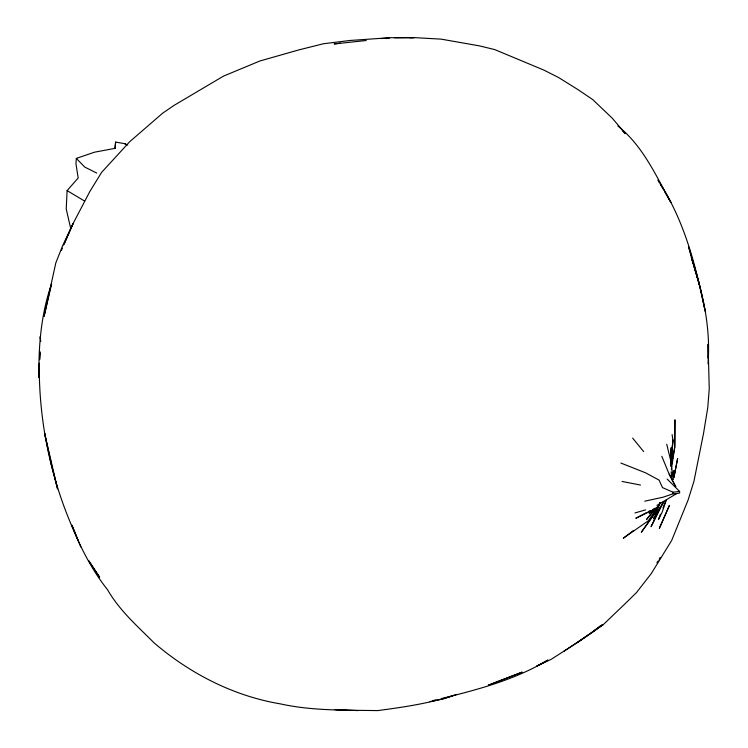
<?xml version="1.0" encoding="UTF-8"?>
<svg xmlns="http://www.w3.org/2000/svg" width="748" height="748" viewBox="0 0 748 748"><rect width="100%" height="100%" fill="white"/><g stroke="black" fill="none" stroke-linecap="round" stroke-linejoin="round"><path stroke-width="1.12" d="M707.982 358.002L708.085 344.239L709.244 388.848L707.758 407.697L703.494 433.625L693.92 481.385L688.029 500.206L671.685 540.449L651.181 573.735L636.52 592.528L624.907 603.917L603.449 624.468L578.101 642.083L551.183 659.334L536.709 666.103L547.938 660.054C515.335 679.633 478.14 689.572 441.498 698.548M707.991 363.809C710.88 327.68 702.709 291.673 691.358 257.583L699.483 285.119L705.177 311.14C696.182 267.485 685.056 222.969 660.914 184.934M671.639 451.605L671.33 462.965L672.873 439.805L672.097 434.56M39.27 369.727C39.532 420.872 49.807 472.269 69.134 519.636C79.045 544.46 90.835 568.751 107.572 589.761C119.437 610.471 137.37 626.076 153.985 642.775C189.983 673.63 233.432 695.967 280.378 703.877C312.309 710.946 345.202 710.048 377.721 710.6C402.237 707.346 426.818 703.793 450.492 696.435L453.522 695.416M39.719 359.601L40.027 352.85M127.749 145.047L124.636 143.644L115.613 142.083L115.033 148.356L94.463 152.199L76.324 158.417L75.959 163.747L78.175 177.996L67.105 190.609L66.226 208.954L70.49 227.598M671.274 465.434L672.873 439.805L672.031 450.118M39.289 363.098L38.915 377.6C38.475 345.903 41.065 313.88 51.64 283.763L44.085 316.395L55.829 262.857L62.561 245.896L73.023 223.661L89.872 191.46L101.606 172.386L129.675 141.746L162.653 113.182L174.088 105.356L223.493 76.118L259.958 60.971L298.639 49.957L323.37 43.767L349.812 40.486L389.83 37.718L414.308 37.624L441.114 39.13L479.655 45.918L494.746 49.592L543.992 70.144L558.616 77.549L578.082 89.685L592.715 99.578L612.341 118.287L625.347 133.649L622.299 130.563M39.522 359.695L40.055 351.738M670.563 456.691L671.377 447.575L670.806 454.681L671.134 466.107M670.722 466.154L670.909 463.863M671.377 458.141L671.844 452.409M670.573 456.691L671.377 447.575M671.33 469.604L674.761 447.052L674.92 419.965L674.761 447.052L671.349 465.256M657.258 506.892L656.968 508.023L635.828 518.27L646.122 512.773M672.639 475.728L674.163 470.361L672.789 474.784M115.613 142.083L115.033 148.356M666.543 499.505L662.017 512.52L658.427 519.533L660.493 514.213M662.962 507.836L665.851 500.403M61.486 250.262L62.336 248.177M63.627 245.035L73.023 223.661L67.965 235.358M64.281 243.867L67.04 237.481M659.876 503.413L656.305 511.445L641.354 532.202L652.275 516.765M660.035 502.88L655.183 513.193L659.904 503.002M655.183 513.193L660.091 502.656M663.28 502.039L651.059 526.732L663.27 502.039M652.92 515.858L653.958 513.829M660.166 507.06L653.471 518.86L663.869 501.646M659.371 559.158L660.549 557.382L659.297 559.224M660.484 502.75L648.329 520.786L623.299 538.223L633.21 530.678M656.912 562.795L658.184 560.935M655.341 508.098L646.44 519.645L655.968 508.182M653.471 509.285L649.292 513.175L653.481 509.154M649.292 513.175L653.518 509.182M591.612 632.668L601.644 625.048L591.92 632.49L563.758 651.405M578.101 642.083L603.449 624.468M667.123 479.038L679.567 491.399L679.689 492.988L676.772 493.53L656.922 505.414M648.189 511.679L650.246 510.575M456.551 694.406L444.247 698.707L429.988 701.596M676.772 493.53L673.106 493.792L663.214 497.158L644.748 501.207M634.93 512.96L645.571 509.874M432.494 700.67L435.869 699.876M679.567 491.399L672.994 492.203L662.494 487.603L659.082 480.113L645.524 472.801L620.859 463.04M340.508 43.234L334.141 43.926L366.221 40.514M380.928 38.55L388.913 38.101M394.607 37.783L414.308 37.624L409.708 37.774M385.566 38.522L389.016 38.419M346.333 710.02L334.945 709.525L357.853 710.591M622.084 481.45L640.512 485.041M96.744 173.069L84.767 167.084L76.324 158.417M67.105 190.609L84.618 201.081M124.636 143.644L126.178 144.71M617.867 126.01C642.869 145.832 655.79 175.406 670.975 202.484L664.701 191.675M632.649 438.113L643.654 451.568M658.53 181.147L659.727 183.036M657.819 180.081L658.979 181.942M660.129 183.812L663.56 189.712M669.17 474.148L675.771 486.761L669.17 474.148L661.802 456.289M80.812 546.975L71.911 525.133L77.904 539.888M688.656 247.064L699.483 285.119L689.104 248.476M51.79 466.285L57.549 488.93L44.571 433.111L51.79 466.285L50.256 459.104M666.72 444.247L670.526 459.814L673.434 479.496M39.943 336.881L40.794 341.378M671.152 471.923L671.956 479.636M672.994 492.203L673.106 493.792M677.613 458.589L673.929 477.43L677.613 458.589M669.395 505.452L659.371 528.275L669.395 505.452M522.001 672.181L488.444 685.14L522.001 672.181M99.606 577.232L88.872 560.972L99.606 577.232"/></g></svg>
